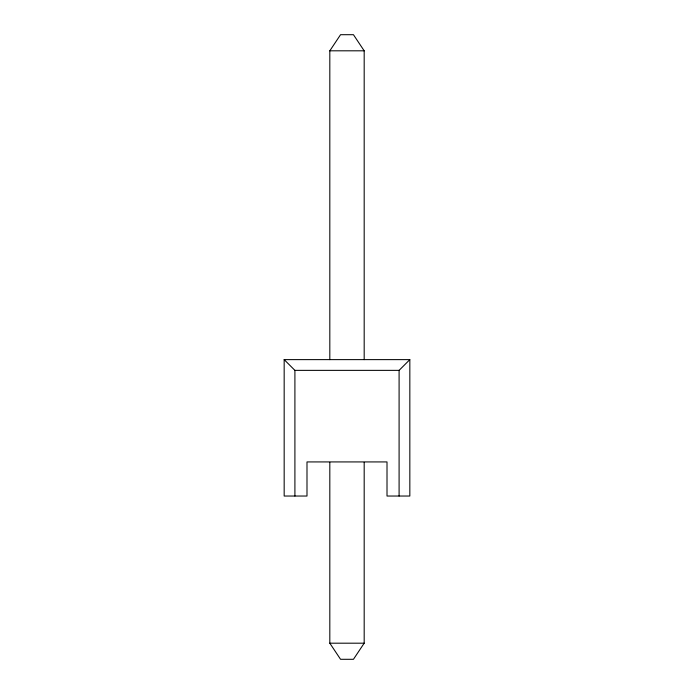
<?xml version="1.0" encoding="UTF-8"?>
<svg xmlns="http://www.w3.org/2000/svg" width="694" height="694" viewBox="0 0 694 694"><rect width="100%" height="100%" fill="white"/><g stroke="black" fill="none" stroke-linecap="round" stroke-linejoin="round"><path stroke-width="1.04" d="M329.815 359.622L329.815 50.809L340.554 34.7L353.446 34.7L364.185 50.809L364.185 359.622M364.185 462.369L364.185 643.191L353.446 659.3L340.554 659.3L329.815 643.191L329.815 462.369M399.093 496.036L399.093 370.362L409.833 359.622L284.167 359.622L284.167 496.036L306.991 496.036L306.991 461.926L387.009 461.926L387.009 496.036L409.833 496.036L409.833 359.622M329.815 50.809L364.185 50.809M284.167 359.622L294.907 370.362L399.093 370.362M329.815 643.191L364.185 643.191M294.907 370.362L294.907 496.036"/></g></svg>
